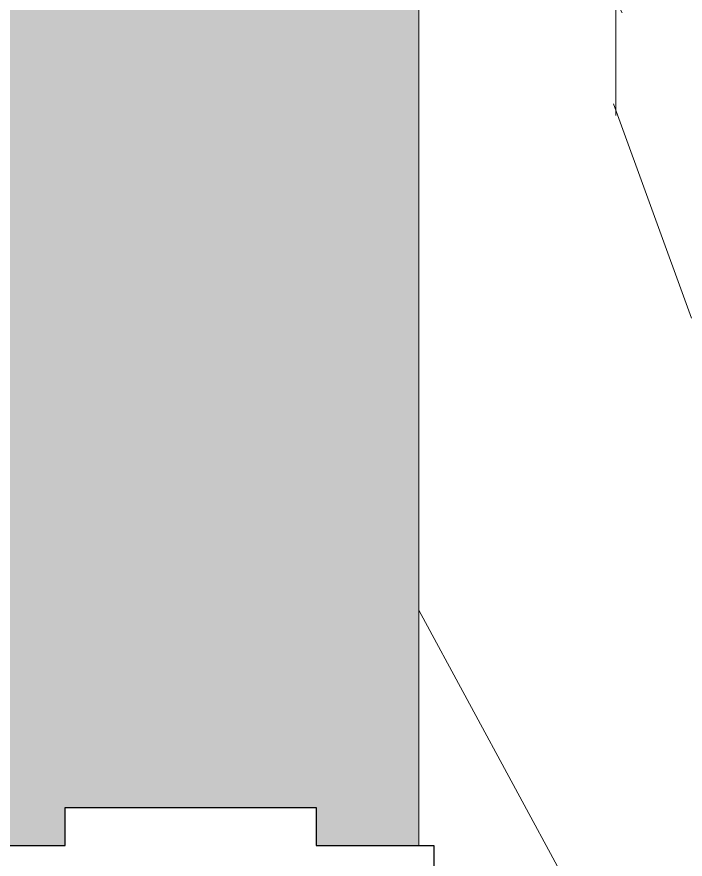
# Model space of a CAD drawing. Header units: inches. Extents: x -4169 to -1846, y 9706 to 12377.
# Drawn here: x -3504.15 to -3493.17, y 10355.86 to 10369.71 of the extents above; entities that cross this region are included whole.
import ezdxf

# ---------------------------------------------------------------- set-up
doc = ezdxf.new("R2010")
doc.units = ezdxf.units.IN
doc.header["$MEASUREMENT"] = 0
for name, color, linetype, lineweight in [('A-CLNG-PATT-1', 252, 'Continuous', 18), ('A-DOOR', 31, 'Continuous', 18), ('A-DOOR-FRAM', 31, 'Continuous', 30), ('I-WALL', 2, 'Continuous', 18), ('I-WALL-2', 2, 'Continuous', 5)]:
    doc.layers.add(name, color=color, linetype=linetype, lineweight=lineweight)

# ---------------------------------------------------------------- blocks, each defined once
blk = doc.blocks.new('HOLLOW METAL - UNIT DOOR-2160819-ENLARGED RCP - 1ST FLOOR PLAN')
at = {"layer": 'A-DOOR-FRAM'}
for p, q in [((18, 3.875), (20, 3.875)), ((18, 1.9375), (18, 3.875)), ((17.375, 1.9375), (18, 1.9375)), ((17.375, -2.1875), (17.375, 1.9375)), ((18, -2.1875), (17.375, -2.1875)), ((18, -4.125), (18, -2.1875))]:
    blk.add_line(p, q, dxfattribs=at)

msp = doc.modelspace()

# ---------------------------------------------------------------- hatches: boundary and pattern name
at = {"layer": 'A-CLNG-PATT-1'}
h = msp.add_hatch(dxfattribs=at)
h.set_pattern_fill('FP_28', color=256, style=0, pattern_type=2)
h.set_pattern_definition([(108.435, (4.16, 0), (-16.000521, 32.0003383), [6.072, -44.525]), (139.399, (2.24, 5.76), (-96.00016541, 79.9998798), [2.95, -144.562]), (136.848, (16, 7.68), (-240.00202852, 223.9982064), [7.018, -343.889]), (109.983, (10.88, 12.48), (-47.99971113, 127.99986808), [3.746, -183.53]), (90, (9.6, 0), (-16, 16), [3.2, -12.8]), (118.443, (9.6, 3.2), (112.0002199, -207.99937941), [8.734, -427.981]), (84.289, (5.44, 10.88), (-16.00092206, -143.99947947), [3.216, -157.582]), (129.806, (5.76, 14.08), (64.00060153, -80.0001644), [2.499, -122.465])])
h.paths.add_polyline_path([(-3454.924, 10334.571), (-3448.024, 10334.571), (-3448.024, 10341.089), (-3448.774, 10341.089), (-3448.774, 10343.589), (-3448.024, 10343.589), (-3448.024, 10345.214), (-3478.299, 10345.214), (-3478.299, 10334.571), (-3464.184, 10334.571)], flags=0)
h.paths.add_polyline_path([(-3435.324, 10334.571), (-3435.324, 10345.214), (-3443.274, 10345.214), (-3443.274, 10343.589), (-3442.524, 10343.589), (-3442.524, 10341.089), (-3443.274, 10341.089), (-3443.274, 10334.571), (-3436.031, 10334.571)], flags=0)
h.paths.add_polyline_path([(-3454.924, 10352.964), (-3435.324, 10352.964), (-3435.324, 10353.521), (-3478.299, 10353.521), (-3478.299, 10352.964), (-3456.924, 10352.964), (-3456.924, 10353.214), (-3454.924, 10353.214)], flags=0)
h.paths.add_polyline_path([(-3492.06, 10353.771), (-3435.324, 10353.771), (-3435.324, 10391.921), (-3497.549, 10391.921), (-3497.549, 10356.089), (-3497.299, 10356.089), (-3497.299, 10354.089), (-3497.549, 10354.089), (-3497.549, 10353.771), (-3496.99, 10353.771)], flags=0)
h.paths.add_polyline_path([(-3447.301, 10392.171), (-3435.324, 10392.171), (-3435.324, 10411.121), (-3479.549, 10411.121), (-3479.549, 10410.414), (-3497.549, 10410.414), (-3497.549, 10394.089), (-3497.299, 10394.089), (-3497.299, 10392.171), (-3455.742, 10392.171)], flags=0)
at = {"layer": 'I-WALL-2'}
msp.add_hatch(color=256, dxfattribs=at).paths.add_polyline_path([(-3504.674, 10356.089), (-3503.361, 10356.089), (-3503.361, 10356.714), (-3499.236, 10356.714), (-3499.236, 10356.089), (-3497.549, 10356.089), (-3497.549, 10392.089), (-3499.236, 10392.089), (-3499.236, 10391.464), (-3503.361, 10391.464), (-3503.361, 10392.089), (-3505.299, 10392.089), (-3505.299, 10356.089)], flags=0)

# ---------------------------------------------------------------- linework, layer by layer
at = {"layer": 'I-WALL'}
msp.add_line((-3497.549, 10356.089), (-3497.549, 10392.089), dxfattribs=at)

# ---------------------------------------------------------------- block references
at = {"layer": 'A-DOOR', "rotation": 270.0000000000039}
msp.add_blockref('HOLLOW METAL - UNIT DOOR-2160819-ENLARGED RCP - 1ST FLOOR PLAN', (-3501.174, 10374.089), dxfattribs=at)

doc.saveas('drawing.dxf')
